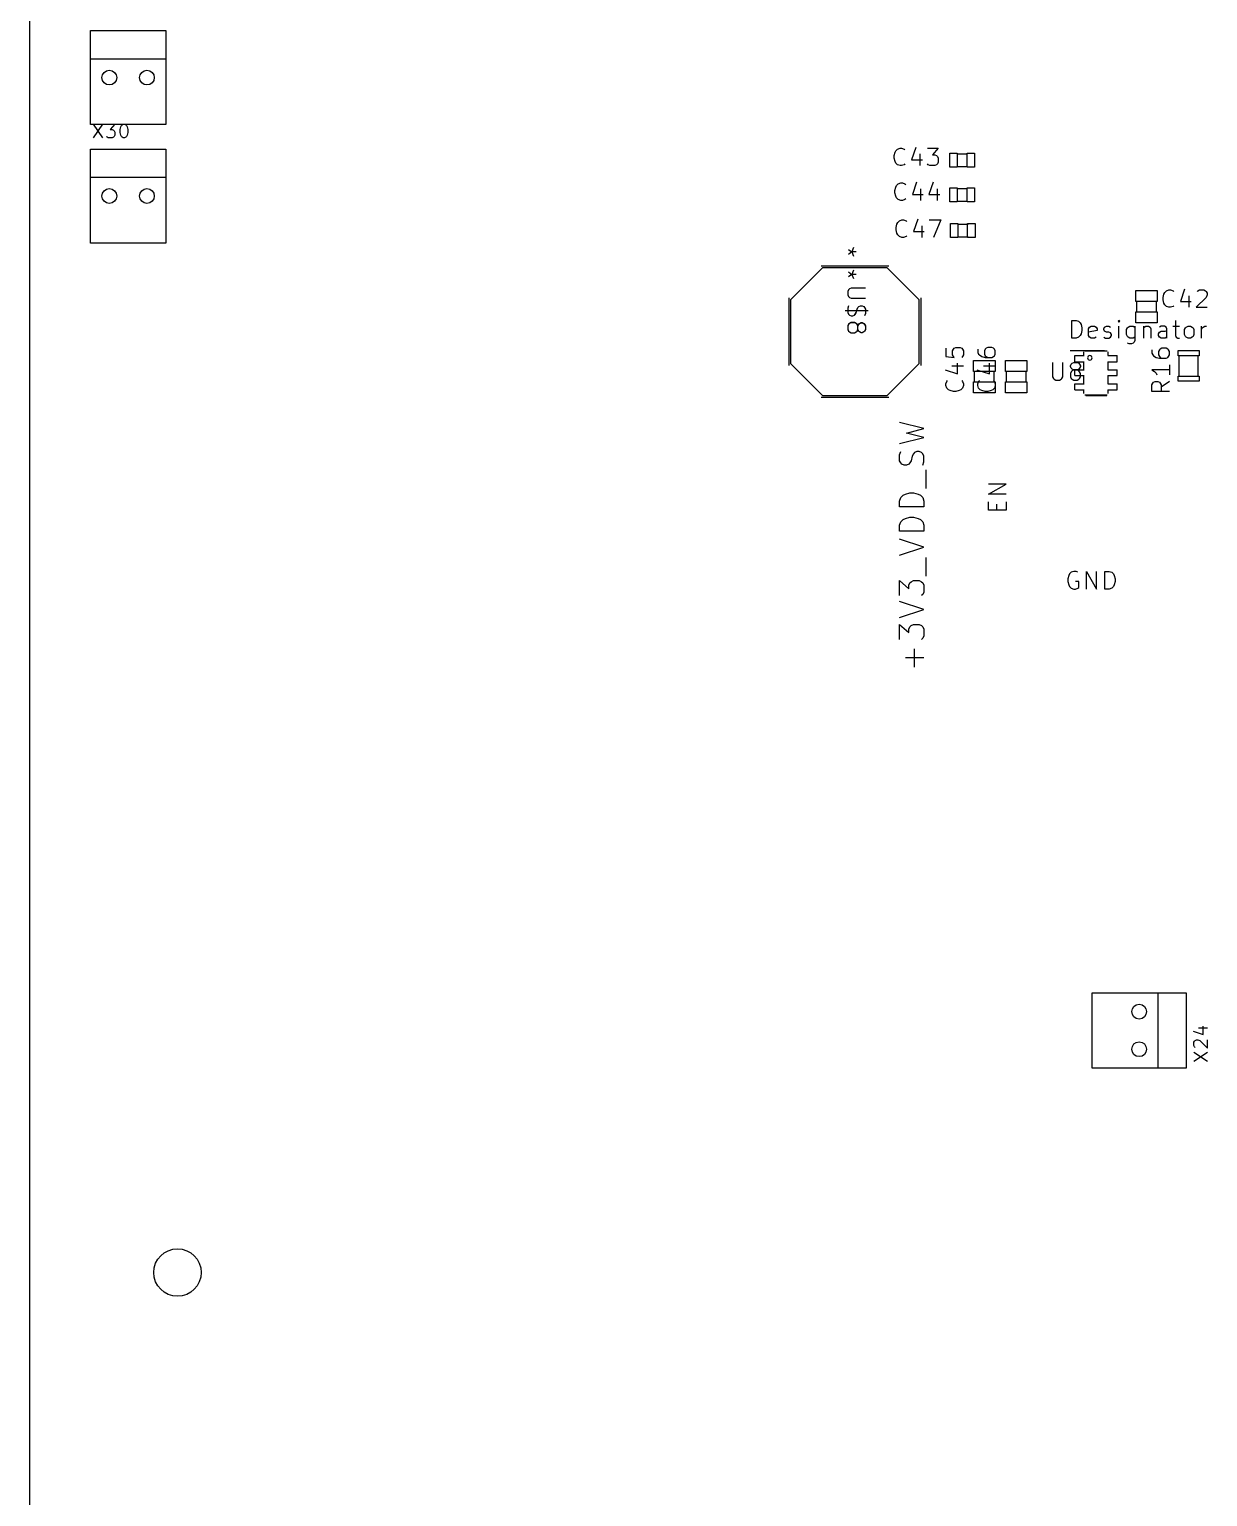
# Model space of a CAD drawing. Header units: millimetres. Extents: x 0 to 280, y 0 to 300.
# Drawn here: x 0 to 79.6, y 104.9 to 204 of the extents above; entities that cross this region are included whole.
import ezdxf

# ---------------------------------------------------------------- set-up
doc = ezdxf.new("R2010")
doc.units = ezdxf.units.MM
for name, color, linetype, true_color in [('Edge.Cuts', 254, 'CONTINUOUS', 0xd0d2cd), ('F.Fab', 9, 'CONTINUOUS', 0xafafaf), ('F.Silkscreen', 41, 'CONTINUOUS', 0xf2eda1)]:
    doc.layers.add(name, color=color, linetype=linetype, true_color=true_color)

msp = doc.modelspace()

# ---------------------------------------------------------------- linework, layer by layer
at = {"layer": 'Edge.Cuts', "linetype": 'CONTINUOUS'}
msp.add_line((0, 300), (0, 0), dxfattribs=at)
at = {"layer": 'Edge.Cuts'}
for centre, radius in [((5.397, 200.698), 0.5), ((7.937, 200.698), 0.5), ((5.397, 192.698), 0.5), ((7.937, 192.698), 0.5), ((74.93, 137.62), 0.5), ((74.93, 135.08), 0.5), ((10, 120), 1.599999)]:
    msp.add_circle(centre, radius, dxfattribs=at)
at = {"layer": 'F.Fab', "linetype": 'CONTINUOUS'}
for p, q in [((62.1518, 194.6501), (62.1518, 195.6001)), ((62.1518, 195.6001), (62.6519, 195.6001)), ((62.634, 195.552), (63.346, 195.552)), ((62.6519, 195.6001), (62.6519, 194.6501)), ((63.3202, 194.6501), (63.3202, 195.6001)), ((63.3202, 195.6001), (63.8203, 195.6001)), ((63.8203, 195.6001), (63.8203, 194.6501)), ((62.6519, 194.6501), (62.1518, 194.6501)), ((62.634, 194.701), (63.346, 194.701)), ((63.8203, 194.6501), (63.3202, 194.6501)), ((62.1518, 192.3001), (62.1518, 193.2501)), ((62.1518, 193.2501), (62.6519, 193.2501)), ((62.6519, 193.2501), (62.6519, 192.3001)), ((63.3202, 192.3001), (63.3202, 193.2501)), ((63.3202, 193.2501), (63.8203, 193.2501)), ((63.8203, 193.2501), (63.8203, 192.3001)), ((62.6519, 192.3001), (62.1518, 192.3001)), ((62.634, 193.202), (63.346, 193.202)), ((62.634, 192.351), (63.346, 192.351)), ((63.8203, 192.3001), (63.3202, 192.3001)), ((62.1818, 189.9001), (62.1818, 190.8501)), ((62.1818, 190.8501), (62.6819, 190.8501)), ((62.664, 190.802), (63.376, 190.802)), ((62.6819, 190.8501), (62.6819, 189.9001)), ((63.3502, 189.9001), (63.3502, 190.8501)), ((63.3502, 190.8501), (63.8503, 190.8501)), ((63.8503, 190.8501), (63.8503, 189.9001)), ((62.6819, 189.9001), (62.1818, 189.9001)), ((62.664, 189.951), (63.376, 189.951)), ((63.8503, 189.9001), (63.3502, 189.9001)), ((53.5556, 187.858), (51.3966, 185.699)), ((57.9244, 187.858), (53.5556, 187.858)), ((55.302232, 187.57443), (55.529623, 187.403888)), ((55.302232, 187.57443), (55.529623, 187.403888)), ((55.529623, 187.403888), (55.302232, 187.233345)), ((55.529623, 187.403888), (55.302232, 187.233345)), ((55.643318, 187.688126), (55.529623, 187.403888)), ((55.643318, 187.688126), (55.529623, 187.403888)), ((55.813861, 187.403888), (55.529623, 187.403888)), ((55.529623, 187.403888), (55.643318, 187.119649)), ((55.813861, 187.403888), (55.529623, 187.403888)), ((55.529623, 187.403888), (55.643318, 187.119649)), ((60.0834, 185.699), (57.9244, 187.858)), ((55.311909, 186.368535), (55.255061, 186.25484)), ((55.312448, 186.370019), (55.255382, 186.255889)), ((55.368756, 186.425383), (55.311909, 186.368535)), ((55.369513, 186.427085), (55.312448, 186.370019)), ((55.482451, 186.48223), (55.368756, 186.425383)), ((55.483644, 186.48415), (55.369513, 186.427085)), ((56.448861, 186.48223), (55.482451, 186.48223)), ((56.453754, 186.48415), (55.483644, 186.48415)), ((74.7038, 185.5756), (74.7038, 186.3257)), ((74.7038, 186.3257), (76.1539, 186.3257)), ((76.1539, 186.3257), (76.1539, 185.5756)), ((51.3966, 185.699), (51.3966, 181.381)), ((55.255061, 186.25484), (55.255061, 186.027449)), ((55.255061, 186.027449), (55.311909, 185.913754)), ((55.255382, 186.255889), (55.255382, 186.027627)), ((55.255382, 186.027627), (55.312448, 185.913497)), ((55.311909, 185.913754), (55.368756, 185.856907)), ((55.312448, 185.913497), (55.369513, 185.856431)), ((55.368756, 185.856907), (55.482451, 185.800059)), ((55.369513, 185.856431), (55.483644, 185.799366)), ((55.482451, 185.800059), (56.448861, 185.800059)), ((55.483644, 185.799366), (56.453754, 185.799366)), ((60.0834, 181.381), (60.0834, 185.699)), ((76.1539, 185.5756), (74.7038, 185.5756)), ((74.77, 184.839), (74.77, 185.601)), ((76.09, 184.864), (76.09, 185.601)), ((56.62495, 184.943386), (55.084186, 184.943386)), ((56.619404, 184.947344), (55.084518, 184.947344)), ((55.311909, 185.28843), (55.255061, 185.117887)), ((55.255061, 185.117887), (55.255061, 184.833649)), ((55.255061, 184.833649), (55.311909, 184.719954)), ((55.312448, 185.285778), (55.255382, 185.114582)), ((55.255382, 185.114582), (55.255382, 184.829256)), ((55.255382, 184.829256), (55.312448, 184.715125)), ((55.311909, 184.719954), (55.368756, 184.663106)), ((55.312448, 184.715125), (55.369513, 184.65806)), ((55.368756, 184.663106), (55.482451, 184.606259)), ((55.369513, 184.65806), (55.483644, 184.600994)), ((55.482451, 184.606259), (55.596147, 184.606259)), ((55.483644, 184.600994), (55.597774, 184.600994)), ((55.596147, 184.606259), (55.709842, 184.663106)), ((55.597774, 184.600994), (55.711905, 184.65806)), ((55.709842, 184.663106), (55.766689, 184.719954)), ((55.711905, 184.65806), (55.76897, 184.715125)), ((55.766689, 184.719954), (55.823537, 184.833649)), ((55.76897, 184.715125), (55.826036, 184.829256)), ((55.823537, 184.833649), (55.880385, 185.06104)), ((55.826036, 184.829256), (55.883101, 185.057517)), ((55.880385, 185.06104), (55.937232, 185.174735)), ((55.883101, 185.057517), (55.940166, 185.171648)), ((55.937232, 185.174735), (55.99408, 185.231582)), ((55.940166, 185.171648), (55.997232, 185.228713)), ((55.99408, 185.231582), (56.107775, 185.28843)), ((55.997232, 185.228713), (56.111362, 185.285778)), ((56.107775, 185.28843), (56.22147, 185.28843)), ((56.111362, 185.285778), (56.225493, 185.285778)), ((56.22147, 185.28843), (56.335166, 185.231582)), ((56.225493, 185.285778), (56.339624, 185.228713)), ((56.335166, 185.231582), (56.392013, 185.174735)), ((56.339624, 185.228713), (56.396689, 185.171648)), ((56.392013, 185.174735), (56.448861, 185.06104)), ((56.448861, 184.776801), (56.392013, 184.606259)), ((56.396689, 185.171648), (56.453754, 185.057517)), ((56.453754, 184.77219), (56.396689, 184.600994)), ((56.448861, 185.06104), (56.448861, 184.776801)), ((56.453754, 185.057517), (56.453754, 184.77219)), ((74.7038, 184.1278), (74.7038, 184.8779)), ((74.7038, 184.8779), (76.1539, 184.8779)), ((76.1539, 184.8779), (76.1539, 184.1278)), ((55.311909, 184.037783), (55.255061, 183.924088)), ((55.255061, 183.924088), (55.255061, 183.696697)), ((55.255061, 183.696697), (55.311909, 183.583002)), ((55.312448, 184.030341), (55.255382, 183.91621)), ((55.255382, 183.91621), (55.255382, 183.687949)), ((55.255382, 183.687949), (55.312448, 183.573818)), ((55.368756, 184.09463), (55.311909, 184.037783)), ((55.311909, 183.583002), (55.368756, 183.526154)), ((55.369513, 184.087406), (55.312448, 184.030341)), ((55.312448, 183.573818), (55.369513, 183.516753)), ((55.482451, 184.151478), (55.368756, 184.09463)), ((55.368756, 183.526154), (55.482451, 183.469307)), ((55.483644, 184.144471), (55.369513, 184.087406)), ((55.369513, 183.516753), (55.483644, 183.459687)), ((55.709842, 184.151478), (55.482451, 184.151478)), ((55.482451, 183.469307), (55.709842, 183.469307)), ((55.711905, 184.144471), (55.483644, 184.144471)), ((55.483644, 183.459687), (55.711905, 183.459687)), ((55.823537, 184.09463), (55.709842, 184.151478)), ((55.709842, 183.469307), (55.823537, 183.526154)), ((55.826036, 184.087406), (55.711905, 184.144471)), ((55.711905, 183.459687), (55.826036, 183.516753)), ((55.880385, 184.037783), (55.823537, 184.09463)), ((55.823537, 183.526154), (55.880385, 183.583002)), ((55.883101, 184.030341), (55.826036, 184.087406)), ((55.826036, 183.516753), (55.883101, 183.573818)), ((55.937232, 183.924088), (55.880385, 184.037783)), ((55.880385, 183.583002), (55.937232, 183.696697)), ((55.940166, 183.91621), (55.883101, 184.030341)), ((55.883101, 183.573818), (55.940166, 183.687949)), ((55.937232, 183.924088), (55.99408, 184.037783)), ((55.937232, 183.696697), (55.937232, 183.924088)), ((55.99408, 183.583002), (55.937232, 183.696697)), ((55.940166, 183.91621), (55.997232, 184.030341)), ((55.940166, 183.687949), (55.940166, 183.91621)), ((55.997232, 183.573818), (55.940166, 183.687949)), ((55.99408, 184.037783), (56.050928, 184.09463)), ((56.050928, 183.526154), (55.99408, 183.583002)), ((55.997232, 184.030341), (56.054297, 184.087406)), ((56.054297, 183.516753), (55.997232, 183.573818)), ((56.050928, 184.09463), (56.164623, 184.151478)), ((56.164623, 183.469307), (56.050928, 183.526154)), ((56.054297, 184.087406), (56.168428, 184.144471)), ((56.168428, 183.459687), (56.054297, 183.516753)), ((56.164623, 184.151478), (56.22147, 184.151478)), ((56.22147, 183.469307), (56.164623, 183.469307)), ((56.168428, 184.144471), (56.225493, 184.144471)), ((56.225493, 183.459687), (56.168428, 183.459687)), ((56.22147, 184.151478), (56.335166, 184.09463)), ((56.335166, 183.526154), (56.22147, 183.469307)), ((56.225493, 184.144471), (56.339624, 184.087406)), ((56.339624, 183.516753), (56.225493, 183.459687)), ((56.335166, 184.09463), (56.392013, 184.037783)), ((56.392013, 183.583002), (56.335166, 183.526154)), ((56.339624, 184.087406), (56.396689, 184.030341)), ((56.396689, 183.573818), (56.339624, 183.516753)), ((56.392013, 184.037783), (56.448861, 183.924088)), ((56.448861, 183.696697), (56.392013, 183.583002)), ((56.396689, 184.030341), (56.453754, 183.91621)), ((56.453754, 183.687949), (56.396689, 183.573818)), ((56.448861, 183.924088), (56.448861, 183.696697)), ((56.453754, 183.91621), (56.453754, 183.687949)), ((76.1539, 184.1278), (74.7038, 184.1278)), ((51.3966, 181.381), (53.5556, 179.222)), ((57.9244, 179.222), (60.0834, 181.381)), ((63.7538, 180.8456), (63.7538, 181.5957)), ((63.7538, 181.5957), (65.2039, 181.5957)), ((65.2039, 181.5957), (65.2039, 180.8456)), ((65.9038, 180.8456), (65.9038, 181.5957)), ((65.9038, 181.5957), (67.3539, 181.5957)), ((67.3539, 181.5957), (67.3539, 180.8456)), ((69.085849, 181.463754), (69.085849, 180.493644)), ((69.770633, 180.493644), (69.770633, 181.463754)), ((70.284221, 181.235493), (70.341286, 181.349624)), ((70.341286, 181.349624), (70.398352, 181.406689)), ((70.398352, 181.406689), (70.512482, 181.463754)), ((70.512482, 181.463754), (70.740744, 181.463754)), ((70.5822, 181.9184), (71.1918, 181.9184)), ((70.5822, 181.512), (70.5822, 181.9184)), ((70.5822, 181.512), (71.1918, 181.512)), ((70.740744, 181.463754), (70.854874, 181.406689)), ((70.854874, 181.406689), (70.91194, 181.349624)), ((70.91194, 181.349624), (70.969005, 181.235493)), ((71.1918, 181.9184), (71.1918, 182.1724)), ((71.1918, 181.9184), (71.2172, 181.9184)), ((71.1918, 181.512), (71.2172, 181.512)), ((71.1918, 180.9532), (71.1918, 181.512)), ((71.268, 182.2486), (72.7666, 182.2486)), ((72.8174, 181.9184), (72.8428, 181.9184)), ((72.8174, 181.512), (72.8428, 181.512)), ((72.8428, 181.9184), (72.8428, 182.1724)), ((72.8428, 181.9184), (73.4524, 181.9184)), ((72.8428, 181.512), (73.4524, 181.512)), ((72.8428, 180.9532), (72.8428, 181.512)), ((73.4524, 181.512), (73.4524, 181.9184)), ((77.5588, 181.9158), (77.5588, 182.2714)), ((77.5588, 182.2714), (78.9812, 182.2714)), ((78.9812, 181.9158), (77.5588, 181.9158)), ((77.635, 180.5188), (77.635, 181.9412)), ((78.905, 180.5188), (78.905, 181.9412)), ((78.9812, 182.2714), (78.9812, 181.9158)), ((65.2039, 180.8456), (63.7538, 180.8456)), ((63.82, 180.109), (63.82, 180.871)), ((65.14, 180.134), (65.14, 180.871)), ((67.3539, 180.8456), (65.9038, 180.8456)), ((65.97, 180.109), (65.97, 180.871)), ((67.29, 180.134), (67.29, 180.871)), ((69.085849, 180.493644), (69.142915, 180.379513)), ((69.142915, 180.379513), (69.19998, 180.322448)), ((69.656503, 180.322448), (69.713568, 180.379513)), ((69.713568, 180.379513), (69.770633, 180.493644)), ((70.284221, 181.178428), (70.284221, 181.235493)), ((70.341286, 181.064297), (70.284221, 181.178428)), ((70.341286, 180.836036), (70.284221, 180.721905)), ((70.284221, 180.721905), (70.284221, 180.493644)), ((70.284221, 180.493644), (70.341286, 180.379513)), ((70.398352, 181.007232), (70.341286, 181.064297)), ((70.398352, 180.893101), (70.341286, 180.836036)), ((70.341286, 180.379513), (70.398352, 180.322448)), ((70.512482, 180.950166), (70.398352, 181.007232)), ((70.512482, 180.950166), (70.398352, 180.893101)), ((70.740744, 180.950166), (70.512482, 180.950166)), ((70.5822, 180.9532), (71.1918, 180.9532)), ((70.5822, 180.5722), (70.5822, 180.9532)), ((70.5822, 180.5722), (71.1918, 180.5722)), ((70.854874, 181.007232), (70.740744, 180.950166)), ((70.854874, 180.893101), (70.740744, 180.950166)), ((70.91194, 181.064297), (70.854874, 181.007232)), ((70.91194, 180.836036), (70.854874, 180.893101)), ((70.854874, 180.322448), (70.91194, 180.379513)), ((70.969005, 181.178428), (70.91194, 181.064297)), ((70.969005, 180.721905), (70.91194, 180.836036)), ((70.91194, 180.379513), (70.969005, 180.493644)), ((70.969005, 181.235493), (70.969005, 181.178428)), ((70.969005, 180.493644), (70.969005, 180.721905)), ((71.1918, 180.9532), (71.2172, 180.9532)), ((71.1918, 180.5722), (71.2172, 180.5722)), ((71.1918, 180.0134), (71.1918, 180.5722)), ((72.8174, 180.9532), (72.8428, 180.9532)), ((72.8174, 180.5722), (72.8428, 180.5722)), ((72.8428, 180.9532), (73.4524, 180.9532)), ((72.8428, 180.5722), (73.4524, 180.5722)), ((72.8428, 180.0134), (72.8428, 180.5722)), ((73.4524, 180.5722), (73.4524, 180.9532)), ((77.5588, 180.1886), (77.5588, 180.5442)), ((77.5588, 180.5442), (78.9812, 180.5442)), ((78.9812, 180.5442), (78.9812, 180.1886)), ((63.7538, 179.3978), (63.7538, 180.1479)), ((63.7538, 180.1479), (65.2039, 180.1479)), ((65.2039, 179.3978), (63.7538, 179.3978)), ((65.2039, 180.1479), (65.2039, 179.3978)), ((65.9038, 179.3978), (65.9038, 180.1479)), ((65.9038, 180.1479), (67.3539, 180.1479)), ((67.3539, 179.3978), (65.9038, 179.3978)), ((67.3539, 180.1479), (67.3539, 179.3978)), ((69.19998, 180.322448), (69.314111, 180.265382)), ((69.314111, 180.265382), (69.542372, 180.265382)), ((69.542372, 180.265382), (69.656503, 180.322448)), ((70.398352, 180.322448), (70.512482, 180.265382)), ((70.512482, 180.265382), (70.740744, 180.265382)), ((70.5822, 180.0134), (71.1918, 180.0134)), ((70.5822, 179.607), (70.5822, 180.0134)), ((70.5822, 179.607), (71.1918, 179.607)), ((70.740744, 180.265382), (70.854874, 180.322448)), ((71.1918, 180.0134), (71.2172, 180.0134)), ((71.1918, 179.607), (71.2172, 179.607)), ((71.1918, 179.353), (71.1918, 179.607)), ((72.8174, 180.0134), (72.8428, 180.0134)), ((72.8174, 179.607), (72.8428, 179.607)), ((72.8428, 180.0134), (73.4524, 180.0134)), ((72.8428, 179.607), (73.4524, 179.607)), ((72.8428, 179.353), (72.8428, 179.607)), ((73.4524, 179.607), (73.4524, 180.0134)), ((78.9812, 180.1886), (77.5588, 180.1886)), ((53.5556, 179.222), (57.9244, 179.222)), ((71.268, 179.2768), (72.7666, 179.2768)), ((60.392417, 177.006965), (58.756657, 177.396432)), ((59.224017, 176.695392), (60.392417, 177.006965)), ((60.392417, 176.383818), (59.224017, 176.695392)), ((58.756657, 175.994352), (60.392417, 176.383818)), ((58.756657, 175.215418), (58.83455, 175.449098)), ((59.925057, 175.449098), (59.76927, 175.371205)), ((60.080844, 175.449098), (59.925057, 175.449098)), ((60.23663, 175.371205), (60.080844, 175.449098)), ((58.756657, 174.825951), (58.756657, 175.215418)), ((58.83455, 174.670165), (58.756657, 174.825951)), ((58.912444, 174.592271), (58.83455, 174.670165)), ((59.06823, 174.514378), (58.912444, 174.592271)), ((59.224017, 174.514378), (59.06823, 174.514378)), ((59.379804, 174.592271), (59.224017, 174.514378)), ((59.457697, 174.670165), (59.379804, 174.592271)), ((59.53559, 174.825951), (59.457697, 174.670165)), ((59.613484, 175.137525), (59.53559, 174.825951)), ((59.691377, 175.293311), (59.613484, 175.137525)), ((59.76927, 175.371205), (59.691377, 175.293311)), ((60.314524, 175.293311), (60.23663, 175.371205)), ((60.392417, 175.137525), (60.314524, 175.293311)), ((60.314524, 174.514378), (60.392417, 174.748058)), ((60.392417, 174.748058), (60.392417, 175.137525)), ((60.548204, 172.956512), (60.548204, 174.202805)), ((58.83455, 172.333365), (58.990337, 172.489152)), ((58.990337, 172.489152), (59.146124, 172.567045)), ((59.146124, 172.567045), (59.457697, 172.644938)), ((59.457697, 172.644938), (59.691377, 172.644938)), ((59.691377, 172.644938), (60.00295, 172.567045)), ((60.00295, 172.567045), (60.158737, 172.489152)), ((60.158737, 172.489152), (60.314524, 172.333365)), ((64.751544, 172.563388), (65.947544, 173.246817)), ((65.947544, 173.246817), (64.751544, 173.246817)), ((65.947544, 172.563388), (64.751544, 172.563388)), ((58.756657, 172.099685), (58.83455, 172.333365)), ((58.756657, 171.710218), (58.756657, 172.099685)), ((60.392417, 171.710218), (58.756657, 171.710218)), ((60.314524, 172.333365), (60.392417, 172.099685)), ((60.392417, 172.099685), (60.392417, 171.710218)), ((64.751544, 171.481293), (64.751544, 172.050817)), ((65.947544, 171.481293), (64.751544, 171.481293)), ((65.321068, 171.481293), (65.321068, 171.87996)), ((65.947544, 172.050817), (65.947544, 171.481293)), ((58.756657, 170.463925), (58.83455, 170.697605)), ((58.756657, 170.074458), (58.756657, 170.463925)), ((58.83455, 170.697605), (58.990337, 170.853392)), ((58.990337, 170.853392), (59.146124, 170.931285)), ((59.146124, 170.931285), (59.457697, 171.009178)), ((59.457697, 171.009178), (59.691377, 171.009178)), ((59.691377, 171.009178), (60.00295, 170.931285)), ((60.00295, 170.931285), (60.158737, 170.853392)), ((60.158737, 170.853392), (60.314524, 170.697605)), ((60.314524, 170.697605), (60.392417, 170.463925)), ((60.392417, 170.463925), (60.392417, 170.074458)), ((60.392417, 170.074458), (58.756657, 170.074458)), ((60.392417, 168.983952), (58.756657, 169.529205)), ((58.756657, 168.438698), (60.392417, 168.983952)), ((60.548204, 167.036619), (60.548204, 168.282912)), ((58.756657, 165.712432), (58.756657, 166.725045)), ((58.756657, 166.725045), (59.379804, 166.179792)), ((59.379804, 166.413472), (59.457697, 166.569258)), ((59.457697, 166.569258), (59.53559, 166.647152)), ((59.53559, 166.647152), (59.691377, 166.725045)), ((59.691377, 166.725045), (60.080844, 166.725045)), ((60.080844, 166.725045), (60.23663, 166.647152)), ((60.23663, 166.647152), (60.314524, 166.569258)), ((60.314524, 166.569258), (60.392417, 166.413472)), ((70.171388, 167.063693), (70.114436, 166.835884)), ((70.114436, 166.835884), (70.114436, 166.665027)), ((70.114436, 166.665027), (70.171388, 166.437217)), ((70.228341, 167.177598), (70.171388, 167.063693)), ((70.342246, 167.291503), (70.228341, 167.177598)), ((70.513103, 167.348455), (70.342246, 167.291503)), ((70.68396, 167.348455), (70.513103, 167.348455)), ((70.854817, 166.665027), (70.627007, 166.665027)), ((70.797865, 167.291503), (70.68396, 167.348455)), ((70.854817, 166.26636), (70.854817, 166.665027)), ((71.367388, 166.152455), (71.367388, 167.348455)), ((71.367388, 167.348455), (72.050817, 166.152455)), ((72.050817, 166.152455), (72.050817, 167.348455)), ((72.62034, 166.152455), (72.62034, 167.348455)), ((72.62034, 167.348455), (72.905102, 167.348455)), ((72.905102, 167.348455), (73.075959, 167.291503)), ((73.075959, 167.291503), (73.189864, 167.177598)), ((73.189864, 167.177598), (73.246817, 167.063693)), ((73.246817, 167.063693), (73.303769, 166.835884)), ((73.303769, 166.665027), (73.246817, 166.437217)), ((73.303769, 166.835884), (73.303769, 166.665027)), ((59.379804, 166.179792), (59.379804, 166.413472)), ((60.314524, 165.790325), (60.23663, 165.712432)), ((60.392417, 165.946112), (60.314524, 165.790325)), ((60.392417, 166.413472), (60.392417, 165.946112)), ((70.171388, 166.437217), (70.228341, 166.323312)), ((70.228341, 166.323312), (70.342246, 166.209408)), ((70.342246, 166.209408), (70.513103, 166.152455)), ((70.513103, 166.152455), (70.627007, 166.152455)), ((70.627007, 166.152455), (70.797865, 166.209408)), ((70.797865, 166.209408), (70.854817, 166.26636)), ((72.905102, 166.152455), (72.62034, 166.152455)), ((73.075959, 166.209408), (72.905102, 166.152455)), ((73.189864, 166.323312), (73.075959, 166.209408)), ((73.246817, 166.437217), (73.189864, 166.323312)), ((60.392417, 164.777712), (58.756657, 165.322965)), ((58.756657, 164.232458), (60.392417, 164.777712)), ((58.756657, 162.752485), (58.756657, 163.765098)), ((58.756657, 163.765098), (59.379804, 163.219845)), ((59.379804, 163.453525), (59.457697, 163.609311)), ((59.457697, 163.609311), (59.53559, 163.687205)), ((59.53559, 163.687205), (59.691377, 163.765098)), ((59.691377, 163.765098), (60.080844, 163.765098)), ((60.080844, 163.765098), (60.23663, 163.687205)), ((60.23663, 163.687205), (60.314524, 163.609311)), ((60.314524, 163.609311), (60.392417, 163.453525)), ((59.379804, 163.219845), (59.379804, 163.453525)), ((60.314524, 162.830378), (60.23663, 162.752485)), ((60.392417, 162.986165), (60.314524, 162.830378)), ((60.392417, 163.453525), (60.392417, 162.986165)), ((59.76927, 160.883044), (59.76927, 162.129338)), ((60.392417, 161.506191), (59.146124, 161.506191))]:
    msp.add_line(p, q, dxfattribs=at)
at = {"layer": 'F.Fab'}
for centre, radius in [((5.397, 200.698), 0.5), ((7.937, 200.698), 0.5), ((5.397, 192.698), 0.5), ((7.937, 192.698), 0.5), ((74.93, 137.62), 0.5), ((74.93, 135.08), 0.5), ((10, 120), 1.599999)]:
    msp.add_circle(centre, radius, dxfattribs=at)
for start, end in [(0, 180), (-180, 0)]:
    msp.add_arc((71.5982, 181.766), 0.1524, start, end, dxfattribs=at)
at = {"layer": 'F.Silkscreen', "linetype": 'CONTINUOUS'}
for p, q in [((4.127, 203.873), (9.207, 203.873)), ((4.127, 201.968), (4.127, 203.873)), ((9.207, 203.873), (9.207, 201.968)), ((4.127, 201.968), (9.207, 201.968)), ((4.127, 197.523), (4.127, 201.968)), ((9.207, 201.968), (9.207, 197.523)), ((9.207, 197.523), (4.127, 197.523)), ((4.319237, 197.550463), (4.93561, 196.625903)), ((4.93561, 197.550463), (4.319237, 196.625903)), ((5.19977, 197.550463), (5.772116, 197.550463)), ((5.772116, 197.550463), (5.46393, 197.19825)), ((5.46393, 197.19825), (5.59601, 197.19825)), ((5.59601, 197.19825), (5.684063, 197.154223)), ((6.124329, 197.19825), (6.168356, 197.374356)), ((6.124329, 196.978116), (6.124329, 197.19825)), ((6.168356, 197.374356), (6.212383, 197.46241)), ((6.212383, 197.46241), (6.256409, 197.506436)), ((6.256409, 197.506436), (6.344463, 197.550463)), ((6.344463, 197.550463), (6.432516, 197.550463)), ((6.432516, 197.550463), (6.520569, 197.506436)), ((6.520569, 197.506436), (6.564596, 197.46241)), ((6.564596, 197.46241), (6.608623, 197.374356)), ((6.608623, 197.374356), (6.652649, 197.19825)), ((6.652649, 197.19825), (6.652649, 196.978116)), ((5.243796, 196.66993), (5.19977, 196.713956)), ((5.33185, 196.625903), (5.243796, 196.66993)), ((5.59601, 196.625903), (5.33185, 196.625903)), ((5.684063, 196.66993), (5.59601, 196.625903)), ((5.684063, 197.154223), (5.72809, 197.110196)), ((5.72809, 196.713956), (5.684063, 196.66993)), ((5.72809, 197.110196), (5.772116, 197.022143)), ((5.772116, 196.80201), (5.72809, 196.713956)), ((5.772116, 197.022143), (5.772116, 196.80201)), ((6.168356, 196.80201), (6.124329, 196.978116)), ((6.212383, 196.713956), (6.168356, 196.80201)), ((6.256409, 196.66993), (6.212383, 196.713956)), ((6.344463, 196.625903), (6.256409, 196.66993)), ((6.432516, 196.625903), (6.344463, 196.625903)), ((6.520569, 196.66993), (6.432516, 196.625903)), ((6.564596, 196.713956), (6.520569, 196.66993)), ((6.608623, 196.80201), (6.564596, 196.713956)), ((6.652649, 196.978116), (6.608623, 196.80201)), ((4.127, 195.873), (9.207, 195.873)), ((4.127, 193.968), (4.127, 195.873)), ((9.207, 195.873), (9.207, 193.968)), ((58.390594, 195.426146), (58.446619, 195.650247)), ((58.390594, 195.258071), (58.390594, 195.426146)), ((58.446619, 195.03397), (58.390594, 195.258071)), ((58.446619, 195.650247), (58.502644, 195.762297)), ((58.502644, 195.762297), (58.614695, 195.874347)), ((58.614695, 195.874347), (58.78277, 195.930372)), ((58.78277, 195.930372), (58.89482, 195.930372)), ((58.89482, 195.930372), (59.062896, 195.874347)), ((59.062896, 195.874347), (59.118921, 195.818322)), ((59.847248, 195.986398), (59.567122, 195.14602)), ((60.127374, 195.538196), (60.127374, 194.753844)), ((60.6316, 195.930372), (61.359927, 195.930372)), ((61.359927, 195.930372), (60.967751, 195.482171)), ((60.967751, 195.482171), (61.135826, 195.482171)), ((61.135826, 195.482171), (61.247877, 195.426146)), ((61.247877, 195.426146), (61.303902, 195.370121)), ((61.303902, 195.370121), (61.359927, 195.258071)), ((61.359927, 195.258071), (61.359927, 194.977945)), ((58.502644, 194.92192), (58.446619, 195.03397)), ((58.614695, 194.80987), (58.502644, 194.92192)), ((58.78277, 194.753844), (58.614695, 194.80987)), ((58.89482, 194.753844), (58.78277, 194.753844)), ((59.062896, 194.80987), (58.89482, 194.753844)), ((59.118921, 194.865895), (59.062896, 194.80987)), ((59.567122, 195.14602), (60.295449, 195.14602)), ((60.687625, 194.80987), (60.6316, 194.865895)), ((60.799675, 194.753844), (60.687625, 194.80987)), ((61.135826, 194.753844), (60.799675, 194.753844)), ((61.247877, 194.80987), (61.135826, 194.753844)), ((61.303902, 194.865895), (61.247877, 194.80987)), ((61.359927, 194.977945), (61.303902, 194.865895)), ((4.127, 193.968), (9.207, 193.968)), ((4.127, 189.523), (4.127, 193.968)), ((9.207, 193.968), (9.207, 189.523)), ((58.440594, 193.076146), (58.496619, 193.300247)), ((58.496619, 193.300247), (58.552644, 193.412297)), ((58.552644, 193.412297), (58.664695, 193.524347)), ((58.664695, 193.524347), (58.83277, 193.580372)), ((58.83277, 193.580372), (58.94482, 193.580372)), ((58.94482, 193.580372), (59.112896, 193.524347)), ((59.112896, 193.524347), (59.168921, 193.468322)), ((59.897248, 193.636398), (59.617122, 192.79602)), ((61.017751, 193.636398), (60.737625, 192.79602)), ((58.440594, 192.908071), (58.440594, 193.076146)), ((58.496619, 192.68397), (58.440594, 192.908071)), ((58.552644, 192.57192), (58.496619, 192.68397)), ((58.664695, 192.45987), (58.552644, 192.57192)), ((58.83277, 192.403844), (58.664695, 192.45987)), ((58.94482, 192.403844), (58.83277, 192.403844)), ((59.112896, 192.45987), (58.94482, 192.403844)), ((59.168921, 192.515895), (59.112896, 192.45987)), ((59.617122, 192.79602), (60.345449, 192.79602)), ((60.177374, 193.188196), (60.177374, 192.403844)), ((60.737625, 192.79602), (61.465952, 192.79602)), ((61.297877, 193.188196), (61.297877, 192.403844)), ((58.520594, 190.576146), (58.576619, 190.800247)), ((58.520594, 190.408071), (58.520594, 190.576146)), ((58.576619, 190.18397), (58.520594, 190.408071)), ((58.576619, 190.800247), (58.632644, 190.912297)), ((58.632644, 190.912297), (58.744695, 191.024347)), ((58.744695, 191.024347), (58.91277, 191.080372)), ((58.91277, 191.080372), (59.02482, 191.080372)), ((59.02482, 191.080372), (59.192896, 191.024347)), ((59.192896, 191.024347), (59.248921, 190.968322)), ((59.977248, 191.136398), (59.697122, 190.29602)), ((59.697122, 190.29602), (60.425449, 190.29602)), ((60.257374, 190.688196), (60.257374, 189.903844)), ((60.7616, 191.080372), (61.545952, 191.080372)), ((61.545952, 191.080372), (61.041726, 189.903844)), ((9.207, 189.523), (4.127, 189.523)), ((58.632644, 190.07192), (58.576619, 190.18397)), ((58.744695, 189.95987), (58.632644, 190.07192)), ((58.91277, 189.903844), (58.744695, 189.95987)), ((59.02482, 189.903844), (58.91277, 189.903844)), ((59.192896, 189.95987), (59.02482, 189.903844)), ((59.248921, 190.015895), (59.192896, 189.95987)), ((55.302232, 189.09843), (55.529623, 188.927888)), ((55.302232, 189.09843), (55.529623, 188.927888)), ((55.529623, 188.927888), (55.302232, 188.757345)), ((55.529623, 188.927888), (55.302232, 188.757345)), ((55.643318, 189.212126), (55.529623, 188.927888)), ((55.643318, 189.212126), (55.529623, 188.927888)), ((55.813861, 188.927888), (55.529623, 188.927888)), ((55.529623, 188.927888), (55.643318, 188.643649)), ((55.813861, 188.927888), (55.529623, 188.927888)), ((55.529623, 188.927888), (55.643318, 188.643649)), ((58.026, 187.9596), (53.454, 187.9596)), ((76.657122, 186.19076), (76.769173, 186.30281)), ((76.769173, 186.30281), (76.937248, 186.358835)), ((76.937248, 186.358835), (77.049298, 186.358835)), ((77.049298, 186.358835), (77.217374, 186.30281)), ((77.217374, 186.30281), (77.273399, 186.246785)), ((78.001726, 186.414861), (77.7216, 185.574483)), ((78.842103, 186.246785), (78.898128, 186.30281)), ((78.898128, 186.30281), (79.010179, 186.358835)), ((79.010179, 186.358835), (79.290304, 186.358835)), ((79.290304, 186.358835), (79.402355, 186.30281)), ((79.402355, 186.30281), (79.45838, 186.246785)), ((51.2696, 185.826), (51.2696, 181.254)), ((60.2104, 181.254), (60.2104, 185.826)), ((76.545072, 185.854609), (76.601097, 186.07871)), ((76.545072, 185.686534), (76.545072, 185.854609)), ((76.601097, 185.462433), (76.545072, 185.686534)), ((76.601097, 186.07871), (76.657122, 186.19076)), ((76.657122, 185.350383), (76.601097, 185.462433)), ((76.769173, 185.238333), (76.657122, 185.350383)), ((77.7216, 185.574483), (78.449927, 185.574483)), ((78.281852, 185.966659), (78.281852, 185.182307)), ((79.45838, 185.854609), (78.786078, 185.182307)), ((79.45838, 186.246785), (79.514405, 186.134735)), ((79.514405, 186.022685), (79.45838, 185.854609)), ((79.514405, 186.134735), (79.514405, 186.022685)), ((76.937248, 185.182307), (76.769173, 185.238333)), ((77.049298, 185.182307), (76.937248, 185.182307)), ((77.217374, 185.238333), (77.049298, 185.182307)), ((77.273399, 185.294358), (77.217374, 185.238333)), ((78.786078, 185.182307), (79.514405, 185.182307)), ((70.383169, 183.109861), (70.383169, 184.303661)), ((70.383169, 184.303661), (70.667407, 184.303661)), ((70.667407, 184.303661), (70.83795, 184.246813)), ((70.83795, 184.246813), (70.951645, 184.133118)), ((70.951645, 184.133118), (71.008492, 184.019423)), ((71.008492, 183.394099), (70.951645, 183.280404)), ((71.008492, 184.019423), (71.06534, 183.792032)), ((71.06534, 183.621489), (71.008492, 183.394099)), ((71.06534, 183.792032), (71.06534, 183.621489)), ((71.520121, 183.735185), (71.576969, 183.84888)), ((71.520121, 183.280404), (71.520121, 183.735185)), ((72.088597, 183.621489), (71.520121, 183.507794)), ((71.576969, 183.84888), (71.690664, 183.905728)), ((71.690664, 183.905728), (71.918054, 183.905728)), ((71.918054, 183.905728), (72.03175, 183.84888)), ((72.03175, 183.84888), (72.088597, 183.735185)), ((72.088597, 183.735185), (72.088597, 183.621489)), ((72.543378, 183.735185), (72.600226, 183.84888)), ((72.543378, 183.678337), (72.543378, 183.735185)), ((72.600226, 183.564642), (72.543378, 183.678337)), ((72.600226, 183.84888), (72.713921, 183.905728)), ((72.713921, 183.507794), (72.600226, 183.564642)), ((72.713921, 183.905728), (72.884464, 183.905728)), ((72.884464, 183.507794), (72.713921, 183.507794)), ((72.884464, 183.905728), (72.998159, 183.84888)), ((72.998159, 183.450947), (72.884464, 183.507794)), ((73.055007, 183.337251), (72.998159, 183.450947)), ((73.055007, 183.280404), (73.055007, 183.337251)), ((73.566636, 184.303661), (73.509788, 184.246813)), ((73.509788, 184.246813), (73.566636, 184.189966)), ((73.623483, 184.246813), (73.566636, 184.303661)), ((73.566636, 184.303661), (73.566636, 184.189966)), ((73.566636, 184.189966), (73.623483, 184.246813)), ((73.566636, 183.109861), (73.566636, 183.905728)), ((74.078264, 183.678337), (74.135112, 183.792032)), ((74.078264, 183.337251), (74.078264, 183.678337)), ((74.135112, 183.223556), (74.078264, 183.337251)), ((74.135112, 183.792032), (74.191959, 183.84888)), ((74.191959, 183.84888), (74.305654, 183.905728)), ((74.305654, 183.905728), (74.533045, 183.905728)), ((74.533045, 183.905728), (74.64674, 183.84888)), ((74.64674, 183.905728), (74.64674, 182.939318)), ((75.215217, 183.905728), (75.215217, 183.109861)), ((75.215217, 183.792032), (75.272064, 183.84888)), ((75.272064, 183.84888), (75.385759, 183.905728)), ((75.385759, 183.905728), (75.556302, 183.905728)), ((75.556302, 183.905728), (75.669998, 183.84888)), ((75.669998, 183.84888), (75.726845, 183.735185)), ((75.726845, 183.735185), (75.726845, 183.109861)), ((76.238474, 183.394099), (76.295322, 183.507794)), ((76.238474, 183.280404), (76.238474, 183.394099)), ((76.409017, 183.905728), (76.295322, 183.84888)), ((76.295322, 183.507794), (76.409017, 183.564642)), ((76.636407, 183.905728), (76.409017, 183.905728)), ((76.409017, 183.564642), (76.693255, 183.564642)), ((76.750103, 183.84888), (76.636407, 183.905728)), ((76.693255, 183.564642), (76.80695, 183.621489)), ((76.80695, 183.735185), (76.750103, 183.84888)), ((76.80695, 183.109861), (76.80695, 183.735185)), ((77.204884, 183.905728), (77.659665, 183.905728)), ((77.375427, 184.303661), (77.375427, 183.280404)), ((78.00075, 183.678337), (78.057598, 183.792032)), ((78.00075, 183.337251), (78.00075, 183.678337)), ((78.057598, 183.223556), (78.00075, 183.337251)), ((78.057598, 183.792032), (78.114445, 183.84888)), ((78.114445, 183.84888), (78.22814, 183.905728)), ((78.22814, 183.905728), (78.398683, 183.905728)), ((78.398683, 183.905728), (78.512379, 183.84888)), ((78.512379, 183.84888), (78.569226, 183.792032)), ((78.569226, 183.792032), (78.626074, 183.678337)), ((78.626074, 183.337251), (78.569226, 183.223556)), ((78.626074, 183.678337), (78.626074, 183.337251)), ((79.137703, 183.109861), (79.137703, 183.905728)), ((79.137703, 183.678337), (79.19455, 183.792032)), ((79.19455, 183.792032), (79.251398, 183.84888)), ((79.251398, 183.84888), (79.365093, 183.905728)), ((79.365093, 183.905728), (79.478788, 183.905728)), ((61.884627, 182.418902), (61.884627, 181.85865)), ((62.332828, 182.250826), (62.388853, 182.362877)), ((62.388853, 182.362877), (62.444878, 182.418902)), ((62.444878, 182.418902), (62.556928, 182.474927)), ((62.556928, 182.474927), (62.837054, 182.474927)), ((62.837054, 182.474927), (62.949104, 182.418902)), ((62.949104, 182.418902), (63.00513, 182.362877)), ((63.00513, 182.362877), (63.061155, 182.250826)), ((64.034627, 182.362877), (64.034627, 182.138776)), ((64.538853, 182.362877), (64.482828, 182.250826)), ((64.594878, 182.418902), (64.538853, 182.362877)), ((64.706928, 182.474927), (64.594878, 182.418902)), ((64.987054, 182.474927), (64.706928, 182.474927)), ((65.099104, 182.418902), (64.987054, 182.474927)), ((65.15513, 182.362877), (65.099104, 182.418902)), ((65.211155, 182.250826), (65.15513, 182.362877)), ((70.667407, 183.109861), (70.383169, 183.109861)), ((70.83795, 183.166709), (70.667407, 183.109861)), ((70.951645, 183.280404), (70.83795, 183.166709)), ((71.576969, 183.166709), (71.520121, 183.280404)), ((71.690664, 183.109861), (71.576969, 183.166709)), ((71.918054, 183.109861), (71.690664, 183.109861)), ((72.03175, 183.166709), (71.918054, 183.109861)), ((72.543378, 183.166709), (72.657073, 183.109861)), ((72.657073, 183.109861), (72.884464, 183.109861)), ((72.884464, 183.109861), (72.998159, 183.166709)), ((72.998159, 183.166709), (73.055007, 183.280404)), ((74.191959, 183.166709), (74.135112, 183.223556)), ((74.248807, 182.711928), (74.135112, 182.768775)), ((74.305654, 183.109861), (74.191959, 183.166709)), ((74.41935, 182.711928), (74.248807, 182.711928)), ((74.533045, 183.109861), (74.305654, 183.109861)), ((74.533045, 182.768775), (74.41935, 182.711928)), ((74.64674, 183.166709), (74.533045, 183.109861)), ((74.589893, 182.825623), (74.533045, 182.768775)), ((74.64674, 182.939318), (74.589893, 182.825623)), ((76.295322, 183.166709), (76.238474, 183.280404)), ((76.409017, 183.109861), (76.295322, 183.166709)), ((76.351415, 182.35838), (76.29539, 182.302355)), ((76.463465, 182.414405), (76.351415, 182.35838)), ((76.693255, 183.109861), (76.409017, 183.109861)), ((76.743591, 182.414405), (76.463465, 182.414405)), ((76.80695, 183.166709), (76.693255, 183.109861)), ((76.855641, 182.35838), (76.743591, 182.414405)), ((76.911667, 182.302355), (76.855641, 182.35838)), ((77.375427, 183.280404), (77.432274, 183.166709)), ((77.432274, 183.166709), (77.545969, 183.109861)), ((77.545969, 183.109861), (77.659665, 183.109861)), ((78.114445, 183.166709), (78.057598, 183.223556)), ((78.22814, 183.109861), (78.114445, 183.166709)), ((78.398683, 183.109861), (78.22814, 183.109861)), ((78.512379, 183.166709), (78.398683, 183.109861)), ((78.569226, 183.223556), (78.512379, 183.166709)), ((61.884627, 181.85865), (62.444878, 181.802625)), ((62.332828, 181.970701), (62.332828, 182.250826)), ((62.388853, 181.85865), (62.332828, 181.970701)), ((62.444878, 181.802625), (62.388853, 181.85865)), ((62.668979, 180.682122), (62.668979, 181.410449)), ((63.00513, 181.85865), (62.949104, 181.802625)), ((63.061155, 181.970701), (63.00513, 181.85865)), ((63.061155, 182.250826), (63.061155, 181.970701)), ((64.034627, 182.138776), (64.090652, 182.026726)), ((64.090652, 182.026726), (64.146677, 181.970701)), ((64.146677, 181.970701), (64.314752, 181.85865)), ((64.314752, 181.85865), (64.538853, 181.802625)), ((64.482828, 182.250826), (64.482828, 182.026726)), ((64.482828, 182.026726), (64.538853, 181.914675)), ((64.538853, 181.914675), (64.594878, 181.85865)), ((64.538853, 181.802625), (64.987054, 181.802625)), ((64.594878, 181.85865), (64.706928, 181.802625)), ((64.818979, 180.682122), (64.818979, 181.410449)), ((64.987054, 181.802625), (65.099104, 181.85865)), ((65.099104, 181.85865), (65.15513, 181.914675)), ((65.15513, 181.914675), (65.211155, 182.026726)), ((65.211155, 182.026726), (65.211155, 182.250826)), ((70.2774, 182.274), (72.5888, 182.274)), ((75.791164, 182.302355), (75.791164, 182.078254)), ((75.791164, 182.078254), (75.847189, 181.966204)), ((75.847189, 181.966204), (75.903214, 181.910179)), ((75.903214, 181.910179), (76.071289, 181.798128)), ((76.071289, 181.798128), (76.29539, 181.742103)), ((76.29539, 182.302355), (76.239365, 182.190304)), ((76.239365, 182.190304), (76.239365, 181.966204)), ((76.239365, 181.966204), (76.29539, 181.854153)), ((76.29539, 181.854153), (76.351415, 181.798128)), ((76.29539, 181.742103), (76.743591, 181.742103)), ((76.351415, 181.798128), (76.463465, 181.742103)), ((76.743591, 181.742103), (76.855641, 181.798128)), ((76.855641, 181.798128), (76.911667, 181.854153)), ((76.967692, 182.190304), (76.911667, 182.302355)), ((76.911667, 181.854153), (76.967692, 181.966204)), ((76.967692, 181.966204), (76.967692, 182.190304)), ((61.828602, 180.962248), (62.668979, 180.682122)), ((62.276803, 181.242374), (63.061155, 181.242374)), ((63.978602, 180.962248), (64.818979, 180.682122)), ((64.426803, 181.242374), (65.211155, 181.242374)), ((76.967692, 180.957751), (75.791164, 180.957751)), ((75.791164, 180.957751), (75.959239, 180.845701)), ((75.959239, 180.845701), (76.071289, 180.73365)), ((76.071289, 180.73365), (76.127315, 180.6216)), ((76.967692, 181.293902), (76.967692, 180.6216)), ((61.884627, 180.00982), (61.940652, 180.177896)), ((61.884627, 179.89777), (61.884627, 180.00982)), ((61.940652, 179.729695), (61.884627, 179.89777)), ((61.940652, 180.177896), (61.996677, 180.233921)), ((62.052702, 179.617644), (61.940652, 179.729695)), ((62.164752, 179.561619), (62.052702, 179.617644)), ((62.388853, 179.505594), (62.164752, 179.561619)), ((62.556928, 179.505594), (62.388853, 179.505594)), ((62.781029, 179.561619), (62.556928, 179.505594)), ((62.893079, 179.617644), (62.781029, 179.561619)), ((63.00513, 179.729695), (62.893079, 179.617644)), ((62.949104, 180.233921), (63.00513, 180.177896)), ((63.00513, 180.177896), (63.061155, 180.00982)), ((63.061155, 179.89777), (63.00513, 179.729695)), ((63.061155, 180.00982), (63.061155, 179.89777)), ((64.034627, 180.00982), (64.090652, 180.177896)), ((64.034627, 179.89777), (64.034627, 180.00982)), ((64.090652, 179.729695), (64.034627, 179.89777)), ((64.090652, 180.177896), (64.146677, 180.233921)), ((64.202702, 179.617644), (64.090652, 179.729695)), ((64.314752, 179.561619), (64.202702, 179.617644)), ((64.538853, 179.505594), (64.314752, 179.561619)), ((64.706928, 179.505594), (64.538853, 179.505594)), ((64.931029, 179.561619), (64.706928, 179.505594)), ((65.043079, 179.617644), (64.931029, 179.561619)), ((65.15513, 179.729695), (65.043079, 179.617644)), ((65.099104, 180.233921), (65.15513, 180.177896)), ((65.15513, 180.177896), (65.211155, 180.00982)), ((65.211155, 179.89777), (65.15513, 179.729695)), ((65.211155, 180.00982), (65.211155, 179.89777)), ((75.791164, 179.949298), (75.847189, 180.061349)), ((75.791164, 179.501097), (75.791164, 179.949298)), ((76.967692, 179.501097), (75.791164, 179.501097)), ((75.847189, 180.061349), (75.903214, 180.117374)), ((75.903214, 180.117374), (76.015264, 180.173399)), ((76.015264, 180.173399), (76.18334, 180.173399)), ((76.18334, 180.173399), (76.29539, 180.117374)), ((76.29539, 180.117374), (76.351415, 180.061349)), ((76.351415, 180.061349), (76.40744, 179.949298)), ((76.967692, 180.173399), (76.40744, 179.781223)), ((76.40744, 179.949298), (76.40744, 179.501097)), ((53.454, 179.1204), (58.026, 179.1204)), ((71.3188, 179.226), (72.7412, 179.226)), ((71.755, 138.89), (76.2, 138.89)), ((71.755, 133.81), (71.755, 138.89)), ((76.2, 138.89), (76.2, 133.81)), ((76.2, 138.89), (78.105, 138.89)), ((78.105, 138.89), (78.105, 133.81)), ((78.585245, 136.29555), (79.245645, 136.075416)), ((78.937458, 136.515683), (79.553831, 136.515683)), ((79.245645, 136.075416), (79.245645, 136.647763)), ((78.629271, 135.547097), (78.673298, 135.63515)), ((78.629271, 135.326963), (78.629271, 135.547097)), ((78.673298, 135.23891), (78.629271, 135.326963)), ((78.629271, 134.270324), (79.553831, 134.886697)), ((78.629271, 134.886697), (79.553831, 134.270324)), ((78.673298, 135.63515), (78.717325, 135.679177)), ((78.717325, 135.194883), (78.673298, 135.23891)), ((78.717325, 135.679177), (78.805378, 135.723203)), ((78.805378, 135.723203), (78.893431, 135.723203)), ((78.893431, 135.723203), (79.025511, 135.679177)), ((79.025511, 135.679177), (79.553831, 135.150857)), ((79.553831, 135.150857), (79.553831, 135.723203)), ((76.2, 133.81), (71.755, 133.81)), ((78.105, 133.81), (76.2, 133.81))]:
    msp.add_line(p, q, dxfattribs=at)
at = {"layer": 'F.Silkscreen'}
for centre, radius in [((5.397, 200.698), 0.5), ((7.937, 200.698), 0.5), ((5.397, 192.698), 0.5), ((7.937, 192.698), 0.5), ((74.93, 137.62), 0.5), ((74.93, 135.08), 0.5), ((10, 120), 1.599999)]:
    msp.add_circle(centre, radius, dxfattribs=at)

doc.saveas('drawing.dxf')
